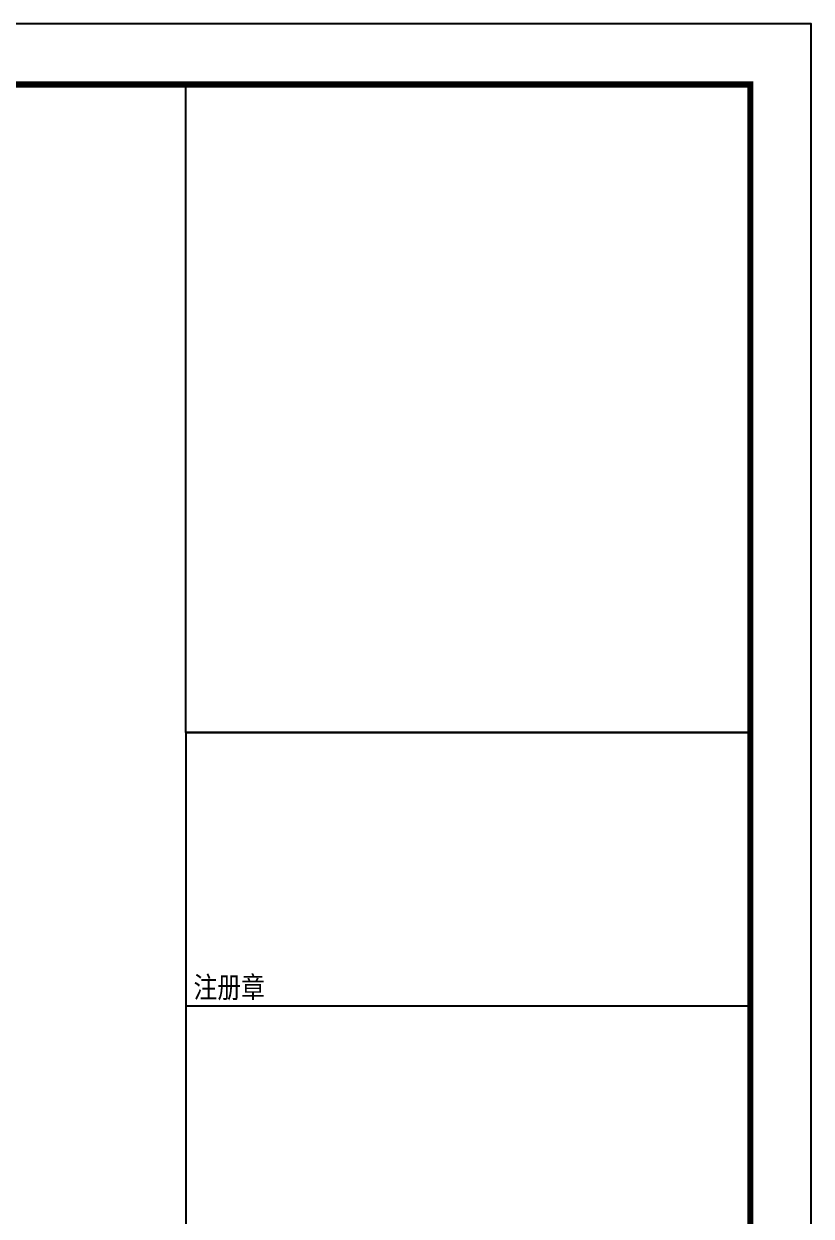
# Model space of a CAD drawing. Extents: x -695511 to 885008, y -751583 to -95266.
# Drawn here: x -582077 to -569109, y -250407 to -230759 of the extents above; entities that cross this region are included whole.
import ezdxf

# ---------------------------------------------------------------- set-up
doc = ezdxf.new("R2010")
doc.units = 0
doc.header["$LTSCALE"] = 1000
doc.header["$MEASUREMENT"] = 0
for name, color, linetype in [('14', 1, 'Continuous'), ('_0', 7, 'Continuous'), ('PUB_TITLE', 4, 'Continuous')]:
    doc.layers.add(name, color=color, linetype=linetype)
doc.styles.add('宋体', font='simsun.ttc')

# ---------------------------------------------------------------- blocks, each defined once
blk = doc.blocks.new('弘吉车间2')
at = {"layer": '14'}
for p, q in [((-9300, 29320), (-9300, 0)), ((-9300, 29320), (0, 29320)), ((-9300, 24820), (0, 24820))]:
    blk.add_line(p, q, dxfattribs=at)
blk.add_lwpolyline([(-9300, 0), (0, 0), (0, 29320), (-9300, 29320)], close=True, dxfattribs=at)
at = {"layer": '14', "style": '宋体', "width": 0.82}
blk.add_text('注册章', height=350, dxfattribs=at).set_placement((-9173, 24949))

msp = doc.modelspace()

# ---------------------------------------------------------------- linework, layer by layer
at = {"layer": '14'}
msp.add_line((-579409, -242439.2), (-579409, -231759.5), dxfattribs=at)
at = {"layer": 'PUB_TITLE'}
msp.add_lwpolyline([(-643409, -272759.5), (-569109, -272759.5), (-569109, -230759.5), (-643409, -230759.5)], close=True, dxfattribs=at)
at = {"layer": 'PUB_TITLE', "const_width": 100}
msp.add_lwpolyline([(-640909, -271759.5), (-570109, -271759.5), (-570109, -231759.5), (-640909, -231759.5)], close=True, dxfattribs=at)

# ---------------------------------------------------------------- block references
at = {"layer": '_0'}
msp.add_blockref('弘吉车间2', (-570109, -271759.5), dxfattribs=at)

doc.saveas('drawing.dxf')
